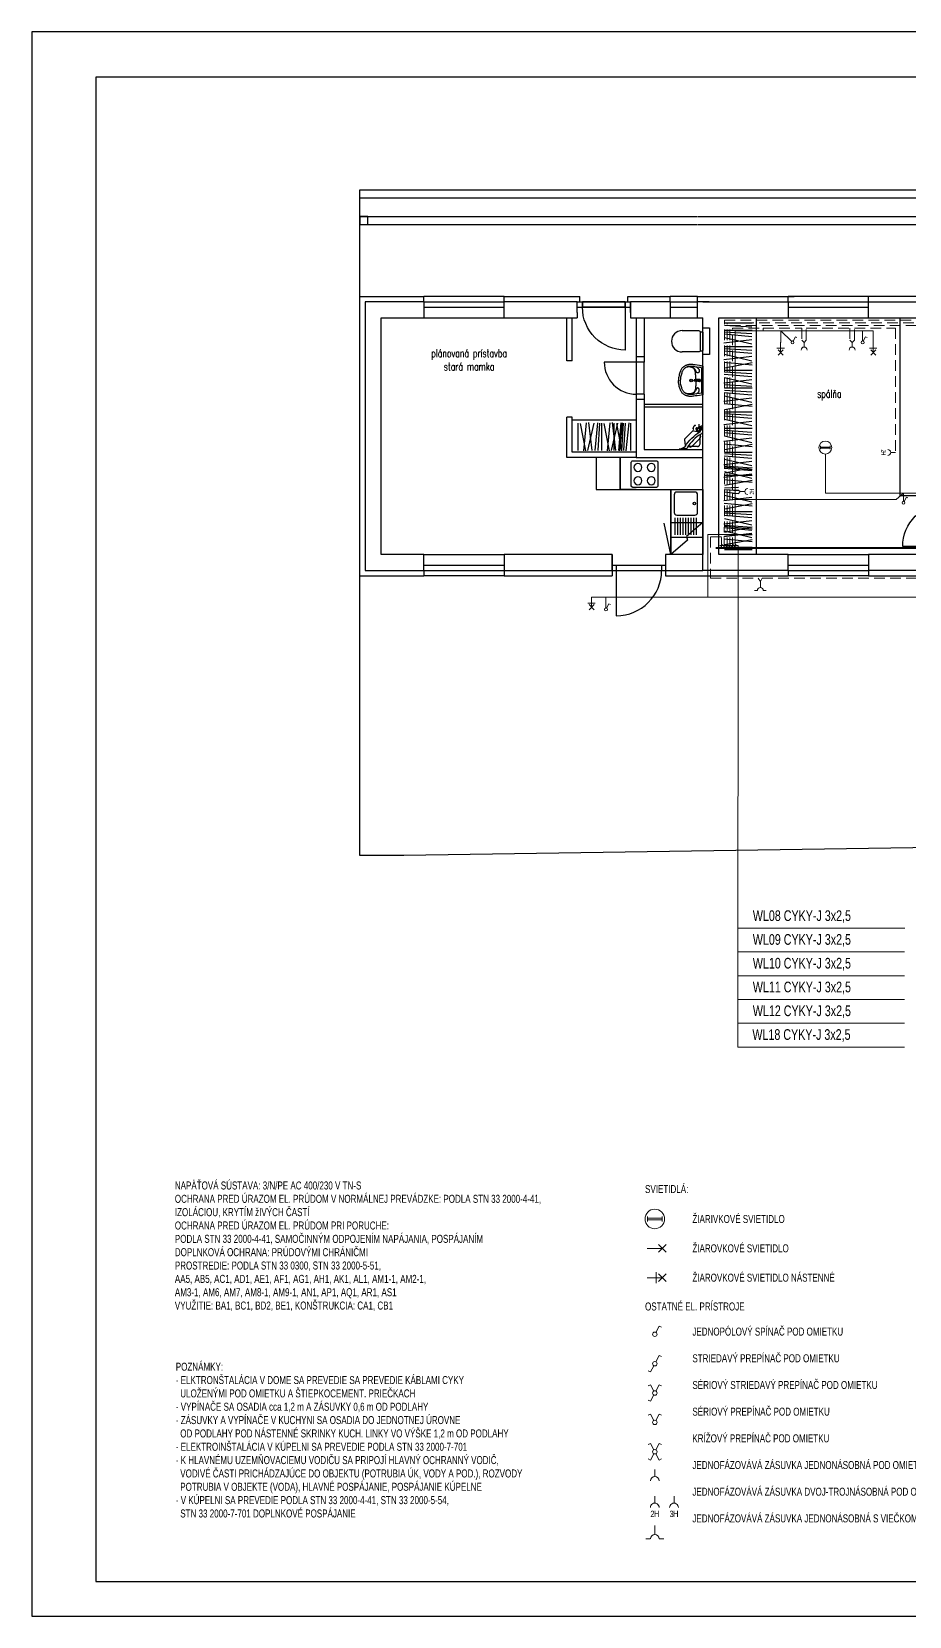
# Model space of a CAD drawing. Header units: millimetres. Extents: x -46602525 to 119548367, y -46665079 to 96925382.
# Drawn here: x 30571 to 47016, y -41137 to -11437 of the extents above; entities that cross this region are included whole.
import ezdxf
from ezdxf.lldxf.tags import DXFTag

# ---------------------------------------------------------------- set-up
doc = ezdxf.new("R2010")
doc.units = ezdxf.units.MM
doc.linetypes.add('HIDDENNEW', pattern=[60, 40, -20])
for name, color, linetype in [('DIM_100', 64, 'Continuous'), ('DVE_REZ', 1, 'Continuous'), ('KOTY', 2, 'Continuous'), ('MUR-POH', 64, 'Continuous'), ('MUR_POH', 64, 'Continuous'), ('MUR_REZ', 3, 'Continuous'), ('NAB_MOB', 1, 'Continuous'), ('POP', 7, 'Continuous'), ('RAM_100', 160, 'Continuous'), ('SAN-POH', 151, 'Continuous'), ('SAN_POH', 151, 'Continuous'), ('TXT_50_MIESTN', 7, 'Continuous')]:
    doc.layers.add(name, color=color, linetype=linetype)
for name, color, linetype, lineweight in [('EL_SVE', 5, 'Continuous', 18), ('EL_SVE_PRVKY', 6, 'Continuous', 9), ('EL_ZAS', 5, 'HIDDENNEW', 18), ('EL_ZAS_PRVKY', 6, 'Continuous', 9), ('KABELAZ_POPIS', 4, 'Continuous', 9)]:
    doc.layers.add(name, color=color, linetype=linetype, lineweight=lineweight)
doc.styles.add('SIMPLEX', font='SIMPLEX.SHX', dxfattribs={"width": 0.7})
doc.styles.add('TR-ELEC', font='TXT', dxfattribs={"width": 0.75, "height": 2})
tags = doc.linetypes.add('DASHED', pattern=[0.75, 0.5, -0.25]).pattern_tags.tags
tags[6:7] = [DXFTag(74, 4), DXFTag(75, 0), DXFTag(340, '0'), DXFTag(46, 1.0), DXFTag(50, 0.0), DXFTag(44, 0.0), DXFTag(45, 0.0)]
tags[4:5] = [DXFTag(74, 4), DXFTag(75, 0), DXFTag(340, '0'), DXFTag(46, 1.0), DXFTag(50, 0.0), DXFTag(44, 0.0), DXFTag(45, 0.0)]

# ---------------------------------------------------------------- blocks, each defined once
blk = doc.blocks.new('HFHF')
at = {"layer": 'NAB_MOB', "linetype": 'Continuous'}
for p, q in [((434855, -333061), (434855, -333501)), ((435325, -333031), (434885, -333031)), ((435355, -333501), (435355, -333061)), ((434885, -333531), (435325, -333531))]:
    blk.add_line(p, q, dxfattribs=at)
for centre in [(434980, -333156), (435230, -333156), (434980, -333406), (435230, -333406)]:
    blk.add_circle(centre, 75, dxfattribs=at)
for centre, start, end in [((434885, -333061), 90, 180), ((435325, -333061), 0, 90), ((434885, -333501), 180, 270), ((435325, -333501), 270, 0)]:
    blk.add_arc(centre, 30, start, end, dxfattribs=at)
blk = doc.blocks.new('chlad')
at = {"layer": 'SAN_POH', "ltscale": 0.01}
for points in [[(45165597, -2791741), (45166197, -2791741), (45166197, -2791141), (45165597, -2791141), (45165597, -2791741)], [(45165597, -2791141), (45165907, -2791408), (45165887, -2791475), (45166197, -2791741)], [(45166197, -2791742), (45166327, -2791156)]]:
    blk.add_lwpolyline(points, dxfattribs=at)
blk = doc.blocks.new('drez')
at = {"layer": 'SAN_POH', "linetype": 'Continuous'}
for p, q in [((45166197, -2789667), (45167097, -2789667)), ((45166197, -2790267), (45166197, -2789667)), ((45167097, -2789667), (45167097, -2790267)), ((45167047, -2789790), (45166727, -2789790)), ((45167047, -2789840), (45166727, -2789840)), ((45167047, -2789890), (45166727, -2789890)), ((45167047, -2789940), (45166727, -2789940)), ((45167047, -2789990), (45166727, -2789990)), ((45167097, -2790267), (45166197, -2790267)), ((45167047, -2790040), (45166727, -2790040)), ((45167047, -2790090), (45166727, -2790090)), ((45167047, -2790140), (45166727, -2790140)), ((45167047, -2790190), (45166727, -2790190))]:
    blk.add_line(p, q, dxfattribs=at)
blk.add_lwpolyline([(45166297, -2790207), (45166627, -2790207, 0.414214), (45166677, -2790157), (45166677, -2789817, 0.414214), (45166627, -2789767), (45166297, -2789767, 0.414214), (45166247, -2789817), (45166247, -2790157, 0.414214)], format="xyb", close=True, dxfattribs=at)
blk.add_circle((45166462, -2789828), 24, dxfattribs=at)
blk = doc.blocks.new('Z_RAM_A_3_hp 1220')
at = {"layer": 'POP', "linetype": 'Continuous'}
blk.add_lwpolyline([(-288.5, -408), (-6.5, -408), (-6.5, -13), (-288.5, -13)], close=True, dxfattribs=at)
at = {"layer": 'RAM_100', "color": 240, "linetype": 'Continuous'}
blk.add_lwpolyline([(-297, -420), (0, -420), (0, 0), (-297, 0)], close=True, dxfattribs=at)
at = {"layer": 'RAM_100', "linetype": 'Continuous'}
blk.add_lwpolyline([(-288.5, -13), (-288.5, -408), (-6.5, -408), (-6.5, -13)], close=True, dxfattribs=at)
blk = doc.blocks.new('ziarivkove_svetlo')
at = {"layer": 'EL_SVE', "color": 5, "ltscale": 5}
for p, q in [((59026, -20321), (59026, -20385)), ((59210, -20321), (59210, -20385))]:
    blk.add_line(p, q, dxfattribs=at)
blk.add_lwpolyline([(59026, -20363), (59026, -20343), (59210, -20343), (59210, -20363)], close=True, dxfattribs=at)
at = {"layer": 'EL_SVE', "color": 1, "ltscale": 5}
blk.add_circle((59118, -20353), 122, dxfattribs=at)
blk = doc.blocks.new('Ziarovkove svietidlo')
at = {"layer": 'EL_SVE_PRVKY'}
for p, q in [((58915, -17703), (59011, -17608)), ((58915, -17608), (59011, -17703)), ((58963, -17656), (58772, -17656))]:
    blk.add_line(p, q, dxfattribs=at)
blk = doc.blocks.new('Ziarovkove svietidlo na stenu')
at = {"layer": 'EL_SVE_PRVKY', "ltscale": 5}
blk.add_line((58884, -17771), (58884, -17910), dxfattribs=at)
at = {"layer": 'EL_ZAS', "ltscale": 5}
blk.add_blockref('Ziarovkove svietidlo', (0, -185), dxfattribs=at)
blk = doc.blocks.new('1Pvypinac')
at = {"layer": 'EL_SVE_PRVKY'}
for p, q in [((59172, -17505), (59214, -17426)), ((59214, -17426), (59242, -17440))]:
    blk.add_line(p, q, dxfattribs=at)
blk.add_circle((59160, -17529), 27.4, dxfattribs=at)
blk = doc.blocks.new('zasuvka s vieckom')
at = {"layer": 'EL_ZAS_PRVKY'}
for p, q in [((44937, -23557), (44937, -23668)), ((44826, -23724), (44881, -23724)), ((44992, -23724), (45048, -23724))]:
    blk.add_line(p, q, dxfattribs=at)
blk.add_arc((44937, -23724), 55.4, 0, 180, dxfattribs=at)
blk = doc.blocks.new('Striedavy prepinac')
at = {"layer": 'EL_SVE_PRVKY'}
for p, q in [((57466, -21178), (57439, -21164)), ((57509, -21099), (57466, -21178))]:
    blk.add_line(p, q, dxfattribs=at)
at = {"layer": 'EL_ZAS', "ltscale": 5}
blk.add_blockref('1Pvypinac', (-1638, -3546), dxfattribs=at)
blk = doc.blocks.new('SerPrepinac')
at = {"layer": 'EL_SVE_PRVKY'}
for p, q in [((58921, -17425), (58893, -17439)), ((58963, -17504), (58921, -17425)), ((58989, -17504), (59031, -17425)), ((59031, -17425), (59059, -17439))]:
    blk.add_line(p, q, dxfattribs=at)
blk.add_circle((58976, -17529), 27.6, dxfattribs=at)
blk = doc.blocks.new('Seriovy striedavy prepinac')
at = {"layer": 'EL_SVE_PRVKY'}
for p, q in [((56958, -20591), (56931, -20577)), ((57001, -20512), (56958, -20591))]:
    blk.add_line(p, q, dxfattribs=at)
at = {"layer": 'EL_ZAS', "ltscale": 5}
blk.add_blockref('SerPrepinac', (-1962, -2959), dxfattribs=at)
blk = doc.blocks.new('Krížový prepínač')
at = {"layer": 'EL_SVE_PRVKY'}
for p, q in [((57912, -21322), (57884, -21309)), ((57954, -21243), (57912, -21322)), ((57980, -21243), (58022, -21322)), ((58022, -21322), (58050, -21309))]:
    blk.add_line(p, q, dxfattribs=at)
at = {"layer": 'EL_ZAS', "ltscale": 5}
blk.add_blockref('SerPrepinac', (-1009, -3690), dxfattribs=at)
blk = doc.blocks.new('zasuvka')
at = {"layer": 'EL_ZAS_PRVKY'}
blk.add_line((59980, -18927), (59980, -19014), dxfattribs=at)
blk.add_arc((59980, -19069), 55.3, 0, 180, dxfattribs=at)
blk = doc.blocks.new('Zasuvka_Ramcek')
at = {"layer": 'EL_ZAS_PRVKY', "ltscale": 5, "rotation": 360}
blk.add_blockref('zasuvka', (-1311, 1363), dxfattribs=at)
at = {"layer": 'EL_ZAS_PRVKY', "ltscale": 5, "insert": (58669, -17745), "char_height": 80, "width": 55.34, "attachment_point": 1, "style": 'TR-ELEC'}
blk.add_mtext('{\\pxqr;H}', dxfattribs=at)
at = {"layer": 'EL_ZAS_PRVKY', "ltscale": 5, "style": 'TR-ELEC', "width": 0.75}
blk.add_attdef('Z', (58614, -17825), '', height=80, dxfattribs=at)

msp = doc.modelspace()

# ---------------------------------------------------------------- linework, layer by layer
at = {"const_width": 10.7}
for points in [[(44601, -17044, 1), (44612, -17044, 1)], [(46137, -17044, 1), (46147, -17044, 1)], [(43747, -20202, 1), (43758, -20202, 1)], [(46902, -20089, 1), (46913, -20089, 1)], [(43747, -20860, 1), (43758, -20860, 1)], [(41328, -22033, 1), (41338, -22033, 1)], [(43239, -22033, 1), (43249, -22033, 1)]]:
    msp.add_lwpolyline(points, format="xyb", close=True, dxfattribs=at)
at = {"layer": 'DVE_REZ', "color": 8, "linetype": 'ByBlock'}
msp.add_line((40892, -16503), (40892, -16603), dxfattribs=at)
for points in [[(40792, -16503), (40892, -16503)], [(40792, -16603), (40892, -16603)], [(40892, -16503), (41692, -16503)], [(40892, -16603), (40892, -16503)], [(40892, -16503), (40892, -16603)], [(41692, -16503), (40892, -16503)], [(41692, -16603), (40892, -16603)], [(40892, -16603), (41692, -16603)], [(41692, -16603), (41692, -16503)], [(41692, -16503), (41692, -16603)], [(41692, -16503), (41792, -16503)], [(41692, -16603), (41749, -16603)], [(41692, -16603), (41792, -16603)], [(41900, -17632), (41900, -18232)], [(42050, -18232), (42050, -17632)], [(41450, -21434), (42450, -21434)], [(41450, -21534), (42450, -21534)], [(41525, -21434), (41525, -21534)], [(41525, -21534), (41525, -22384)], [(42375, -21434), (42375, -21534)]]:
    msp.add_lwpolyline(points, dxfattribs=at)
for points in [[(41692, -16603), (41692, -17403, -0.414214), (40892, -16603)], [(41900, -17631), (41300, -17631, 0.414214), (41900, -18231)], [(47693, -21084), (46893, -21084, -0.414214), (47693, -20284)]]:
    msp.add_lwpolyline(points, format="xyb", dxfattribs=at)
at = {"layer": 'DVE_REZ', "color": 8, "linetype": 'ByBlock', "flags": 128}
for points in [[(42050, -17532), (41900, -17532)], [(42050, -18332), (41900, -18332)]]:
    msp.add_lwpolyline(points, dxfattribs=at)
at = {"layer": 'DVE_REZ', "color": 8, "linetype": 'ByBlock'}
msp.add_arc((41525, -21534), 850, 270, 0, dxfattribs=at)
at = {"layer": 'EL_SVE', "ltscale": 5}
for p, q in [((44607, -17260), (44607, -17044)), ((44607, -17044), (44808, -17240)), ((46142, -17232), (46142, -17044)), ((41333, -22237), (41333, -22033))]:
    msp.add_line(p, q, dxfattribs=at)
at = {"layer": 'EL_SVE', "color": 5, "ltscale": 5}
for p, q in [((42110, -33642), (42110, -33738)), ((42385, -33642), (42385, -33738))]:
    msp.add_line(p, q, dxfattribs=at)
at = {"layer": 'EL_SVE', "ltscale": 5}
for points in [[(43753, -20202), (43753, -17044), (46341, -17044), (46341, -17260)], [(46907, -20089), (45443, -20089), (45443, -19354)], [(43753, -21119), (43753, -20202), (46771, -20202), (46907, -20089)], [(48999, -20089), (46907, -20089), (46907, -20238)], [(43753, -20860), (43500, -20860), (43244, -20860), (43244, -22033), (41063, -22033)], [(43244, -22033), (49634, -22033), (49970, -22033), (54222, -22033)]]:
    msp.add_lwpolyline(points, dxfattribs=at)
at = {"layer": 'EL_SVE', "color": 5, "ltscale": 5}
msp.add_lwpolyline([(42110, -33705), (42110, -33675), (42385, -33675), (42385, -33705)], close=True, dxfattribs=at)
at = {"layer": 'EL_SVE', "color": 1, "ltscale": 5}
msp.add_circle((42247, -33690), 183, dxfattribs=at)
at = {"layer": 'EL_SVE_PRVKY'}
for p, q in [((42391, -34242), (42104, -34242)), ((42319, -34314), (42463, -34170)), ((42319, -34170), (42463, -34314))]:
    msp.add_line(p, q, dxfattribs=at)
at = {"layer": 'EL_SVE_PRVKY', "ltscale": 5}
msp.add_line((42271, -34686), (42271, -34894), dxfattribs=at)
at = {"layer": 'EL_ZAS', "ltscale": 5}
msp.add_line((44276, -16994), (44276, -17044), dxfattribs=at)
for points in [[(43550, -21119), (43554, -16842), (53406, -16842), (53406, -18077), (53361, -18077)], [(43601, -21119), (43601, -16893), (51766, -16893), (51766, -19035)], [(43652, -21119), (43652, -16943), (48109, -16943), (48155, -17000), (48155, -17000), (48202, -16943), (51397, -16943), (51397, -17833), (51339, -17910), (51397, -17972), (51397, -19423), (51339, -19487), (51397, -19541), (51397, -19983), (49451, -19983), (49451, -19903)], [(43702, -20011), (43702, -16994), (44276, -16994), (45002, -16994), (45002, -17217), (45046, -17261), (45083, -17217), (45083, -16994), (45902, -16994), (45902, -17217), (45944, -17261), (45989, -17217), (45989, -16994), (46755, -16994), (46755, -19323)], [(43702, -20094), (43817, -20094), (43847, -20057), (43817, -20031), (43702, -20031), (43702, -20011)], [(43702, -21119), (43702, -20094)], [(43500, -21119), (43500, -20905), (43291, -20905), (43291, -21678), (44185, -21678), (44225, -21744), (44259, -21678), (54981, -21678), (54981, -23667)]]:
    msp.add_lwpolyline(points, dxfattribs=at)
at = {"layer": 'EL_ZAS', "linetype": 'Continuous', "lineweight": 40, "ltscale": 5}
msp.add_lwpolyline([(60643, -21435), (60669, -21435), (60722, -21488), (60722, -23718), (55689, -23718), (55689, -21119), (43392, -21119)], dxfattribs=at)
at = {"layer": 'KABELAZ_POPIS', "ltscale": 5}
for p, q in [((43482, -21085), (43518, -21050)), ((43533, -21085), (43568, -21050)), ((43583, -21085), (43619, -21050)), ((43634, -21085), (43669, -21050)), ((43684, -21085), (43720, -21050)), ((43735, -21085), (43770, -21050)), ((43809, -28239), (46934, -28239)), ((43802, -28685), (46927, -28685)), ((43802, -29131), (46927, -29131)), ((43802, -29576), (46927, -29576)), ((43802, -30022), (46927, -30022)), ((43802, -30467), (46927, -30467))]:
    msp.add_line(p, q, dxfattribs=at)
msp.add_lwpolyline([(43464, -21067), (43809, -21067), (43802, -30467)], dxfattribs=at)
at = {"layer": 'MUR-POH', "color": 8}
for points in [[(36720, -16403), (36720, -14903), (43038, -14903)], [(36720, -16403), (36720, -14903), (43038, -14903)], [(36720, -15053), (43038, -15053)], [(36720, -15053), (43038, -15053)], [(43050, -14903), (54893, -14903)], [(43050, -14903), (60943, -14903)], [(43050, -15053), (54993, -15053)], [(43050, -15053), (60942, -15053)]]:
    msp.add_lwpolyline(points, dxfattribs=at)
at = {"layer": 'MUR_POH', "color": 8}
for p, q in [((48593, -16403), (46251, -16403)), ((43554, -16895), (44069, -16895)), ((43544, -17267), (44065, -17205)), ((43550, -17103), (44065, -17148)), ((43552, -17166), (44065, -17288)), ((43554, -16937), (44065, -16969)), ((43554, -17032), (44069, -17032)), ((43554, -17061), (44065, -17093)), ((43544, -17583), (44065, -17521)), ((43550, -17419), (44065, -17464)), ((43552, -17482), (44065, -17604)), ((43554, -17335), (44069, -17335)), ((43554, -17377), (44065, -17409)), ((43548, -17628), (44073, -17679)), ((43554, -17784), (44069, -17784)), ((43554, -17813), (44065, -17845)), ((43558, -17737), (44071, -17640)), ((43544, -18019), (44065, -17957)), ((43550, -17855), (44065, -17900)), ((43552, -17918), (44065, -18040)), ((43554, -18047), (44065, -18079)), ((43554, -18113), (44069, -18113)), ((43544, -18362), (44065, -18299)), ((43548, -18407), (44073, -18457)), ((43550, -18198), (44065, -18242)), ((43552, -18261), (44065, -18382)), ((43554, -18155), (44065, -18188)), ((43550, -18634), (44065, -18678)), ((43552, -18697), (44065, -18818)), ((43554, -18563), (44069, -18563)), ((43554, -18591), (44065, -18624)), ((43558, -18516), (44071, -18419)), ((40806, -18774), (40806, -19289)), ((40852, -18778), (40950, -19291)), ((40962, -18768), (40911, -19293)), ((41108, -18772), (40986, -19285)), ((41006, -18764), (41069, -19285)), ((41171, -18770), (41126, -19285)), ((41213, -18774), (41181, -19285)), ((41248, -18774), (41248, -19289)), ((41295, -18778), (41392, -19291)), ((41404, -18768), (41354, -19293)), ((41550, -18772), (41429, -19285)), ((41449, -18764), (41512, -19285)), ((41482, -18774), (41482, -19289)), ((41529, -18778), (41626, -19291)), ((41613, -18770), (41568, -19285)), ((41638, -18768), (41588, -19293)), ((41656, -18774), (41623, -19285)), ((41694, -18774), (41662, -19285)), ((41758, -18768), (41707, -19293)), ((41792, -18774), (41792, -19289)), ((43544, -18798), (44065, -18735)), ((43550, -18950), (44065, -18994)), ((43554, -18865), (44069, -18865)), ((43554, -18907), (44065, -18940)), ((43544, -19114), (44065, -19051)), ((43548, -19159), (44073, -19209)), ((43552, -19013), (44065, -19134)), ((43558, -19268), (44071, -19171)), ((43544, -19550), (44065, -19487)), ((43548, -19595), (44073, -19645)), ((43550, -19386), (44065, -19430)), ((43552, -19449), (44065, -19570)), ((43554, -19315), (44069, -19315)), ((43554, -19343), (44065, -19376)), ((43554, -19577), (44065, -19610)), ((43544, -19784), (44065, -19721)), ((43548, -19828), (44073, -19879)), ((43550, -19620), (44065, -19664)), ((43552, -19683), (44065, -19804)), ((43554, -19751), (44069, -19751)), ((43558, -19704), (44071, -19607)), ((43558, -19938), (44071, -19841)), ((43544, -20226), (44065, -20163)), ((43550, -20062), (43809, -20094)), ((43552, -20125), (44065, -20247)), ((43554, -19984), (43813, -19972)), ((43554, -20020), (43809, -20039)), ((43548, -20271), (44073, -20322)), ((43554, -20427), (44069, -20427)), ((43554, -20456), (44065, -20488)), ((43558, -20380), (44071, -20283)), ((43544, -20662), (44065, -20599)), ((43548, -20707), (44073, -20757)), ((43550, -20498), (44065, -20543)), ((43550, -20732), (44065, -20777)), ((43552, -20561), (44065, -20682)), ((43554, -20689), (44065, -20722)), ((43558, -20816), (44071, -20719)), ((43544, -20896), (44065, -20833)), ((43548, -20941), (44073, -20991)), ((43552, -20795), (44065, -20916)), ((43554, -20863), (44069, -20863)), ((43558, -21050), (44071, -20953)), ((43554, -21097), (44069, -21097)), ((43554, -21142), (44069, -21142)), ((36720, -21634), (37920, -21634)), ((39425, -21634), (41450, -21634)), ((42450, -21634), (44746, -21634)), ((46251, -21634), (48025, -21634))]:
    msp.add_line(p, q, dxfattribs=at)
at = {"layer": 'MUR_POH', "color": 8, "flags": 128}
for points in [[(36720, -26878), (36720, -14523)], [(36720, -24634), (36720, -16403), (37920, -16403)], [(36720, -21634), (36720, -16403)], [(39425, -16403), (37920, -16403)], [(37920, -16503), (37920, -16403)], [(39425, -16503), (39425, -16403)], [(39425, -16403), (40842, -16403)], [(40842, -16503), (40842, -16403)], [(41742, -16503), (41742, -16403), (42534, -16403)], [(42534, -16503), (42534, -16403)], [(43050, -16403), (42534, -16403)], [(43050, -16503), (43050, -16403)], [(43050, -16503), (43050, -16403)], [(43050, -16403), (44861, -16403)], [(44746, -16503), (44746, -16403)], [(46251, -16403), (44746, -16403)], [(44746, -16503), (46251, -16503)], [(44746, -16603), (46251, -16603)], [(46251, -16503), (46251, -16403)], [(37920, -16803), (39425, -16803)], [(42534, -16803), (43050, -16803)], [(44150, -16803), (44150, -21234)], [(44746, -16803), (46251, -16803)], [(41900, -18716), (40700, -18716)], [(41600, -19416), (41600, -20016), (42550, -20016), (42550, -21234)], [(41900, -20016), (41600, -20016), (41600, -19416)], [(37920, -21234), (39425, -21234)], [(44746, -21234), (46251, -21234)], [(36720, -21634), (36720, -21534)], [(36720, -21634), (36720, -21634)], [(37920, -21534), (37920, -21634)], [(39425, -21634), (37920, -21634)], [(39425, -21534), (39425, -21634)], [(41450, -21534), (41450, -21634)], [(42450, -21534), (42450, -21634)], [(44746, -21534), (44746, -21634)], [(46251, -21634), (44746, -21634)], [(46251, -21534), (46251, -21634)]]:
    msp.add_lwpolyline(points, dxfattribs=at)
at = {"layer": 'MUR_POH', "color": 8, "linetype": 'DASHED', "ltscale": 250, "flags": 128}
for points in [[(36720, -14903), (36720, -15053), (36870, -15053), (36870, -14903)], [(36720, -14903), (36720, -15053), (36870, -15053), (36870, -14903)], [(43150, -16990), (43275, -16990), (43275, -17490), (43150, -17490)]]:
    msp.add_lwpolyline(points, close=True, dxfattribs=at)
at = {"layer": 'MUR_REZ', "color": 8}
for p, q in [((36820, -16503), (36820, -21534)), ((37920, -16503), (36820, -16503)), ((40792, -16503), (39425, -16503)), ((43265, -16503), (43050, -16503)), ((43150, -16503), (44746, -16503)), ((46251, -16503), (48593, -16503)), ((37120, -16803), (37920, -16803)), ((37120, -21234), (37120, -16803)), ((39425, -16803), (40792, -16803)), ((40792, -16703), (40792, -16803)), ((43150, -21534), (43150, -16803)), ((37920, -21234), (37120, -21234)), ((41450, -21234), (39425, -21234)), ((43150, -21234), (42450, -21234)), ((36820, -21534), (37920, -21534)), ((39425, -21534), (41450, -21534)), ((44746, -21534), (43150, -21534))]:
    msp.add_line(p, q, dxfattribs=at)
at = {"layer": 'MUR_REZ', "color": 8, "flags": 128}
for points in [[(65746, -26454), (37542, -26878), (36720, -26878), (36720, -14403), (36720, -14403), (65746, -14403), (65746, -26454)], [(37920, -16503), (37920, -16803)], [(39425, -16803), (39425, -16503)], [(40792, -16703), (40792, -16503)], [(42534, -16503), (41792, -16503), (41792, -16803), (42534, -16803)], [(41792, -16703), (41792, -16503)], [(42534, -16503), (42534, -16803)], [(43050, -16803), (43050, -16503)], [(44746, -16503), (44746, -16803)], [(46251, -16803), (46251, -16503)], [(40600, -17603), (40600, -16803)], [(40700, -17603), (40700, -16803)], [(41900, -16803), (41900, -17632)], [(42050, -16803), (42050, -17632)], [(43050, -16803), (43150, -16803)], [(44746, -21234), (43450, -21234), (43450, -16803), (44746, -16803)], [(46251, -16803), (48593, -16803)], [(46843, -20134), (46843, -16803)], [(40700, -17603), (40600, -17603)], [(42050, -17632), (41900, -17632)], [(42050, -18232), (41900, -18232)], [(41900, -18232), (41900, -18332)], [(41900, -18232), (41900, -19416), (43150, -19416)], [(42050, -18232), (42050, -18332)], [(42050, -18232), (42050, -19266), (43150, -19266)], [(42050, -18332), (42050, -18332)], [(41900, -19416), (40600, -19416), (40600, -18660)], [(40700, -18660), (40600, -18660)], [(41900, -19316), (40700, -19316), (40700, -18660)], [(41900, -19316), (40700, -19316)], [(46943, -20134), (46843, -20134)], [(47693, -20134), (46943, -20134)], [(37920, -21534), (37920, -21234)], [(39425, -21234), (39425, -21534)], [(41450, -21534), (41450, -21234)], [(42450, -21234), (42450, -21534)], [(44746, -21534), (44746, -21234)], [(48025, -21234), (46251, -21234)], [(46251, -21234), (46251, -21534)], [(42450, -21534), (43150, -21534)], [(48025, -21534), (46251, -21534)]]:
    msp.add_lwpolyline(points, dxfattribs=at)
at = {"layer": 'MUR_REZ', "color": 8}
for points in [[(36720, -14553), (64400, -14553)], [(41450, -21234), (41450, -21534)]]:
    msp.add_lwpolyline(points, dxfattribs=at)
at = {"layer": 'SAN-POH', "color": 8}
for p, q in [((42761, -17809), (42756, -17823)), ((42767, -17797), (42761, -17809)), ((42772, -17786), (42767, -17797)), ((42778, -17777), (42772, -17786)), ((42783, -17769), (42778, -17777)), ((42789, -17761), (42783, -17769)), ((42795, -17755), (42789, -17761)), ((42801, -17749), (42795, -17755)), ((42807, -17744), (42801, -17749)), ((42814, -17740), (42807, -17744)), ((42822, -17735), (42814, -17740)), ((42830, -17731), (42822, -17735)), ((42839, -17727), (42830, -17731)), ((42847, -17724), (42839, -17727)), ((42855, -17721), (42847, -17724)), ((42863, -17718), (42855, -17721)), ((42870, -17716), (42863, -17718)), ((42876, -17714), (42870, -17716)), ((42882, -17713), (42876, -17714)), ((42887, -17712), (42882, -17713)), ((42893, -17711), (42887, -17712)), ((42898, -17711), (42893, -17711)), ((42903, -17710), (42898, -17711)), ((42908, -17710), (42903, -17710)), ((42914, -17710), (42908, -17710)), ((42921, -17710), (42914, -17710)), ((42930, -17710), (42921, -17710)), ((42942, -17711), (42930, -17710)), ((42956, -17712), (42942, -17711)), ((42974, -17714), (42956, -17712)), ((43000, -17717), (42974, -17714)), ((43035, -17722), (43000, -17717)), ((43083, -17729), (43035, -17722)), ((43116, -17734), (43083, -17729)), ((43120, -17739), (43120, -18209)), ((43150, -17704), (43150, -18244)), ((42726, -17952), (42725, -17976)), ((42726, -17995), (42725, -17972)), ((42728, -17931), (42726, -17952)), ((42728, -18016), (42726, -17995)), ((42732, -17910), (42728, -17931)), ((42732, -18037), (42728, -18016)), ((42736, -17891), (42732, -17910)), ((42736, -18057), (42732, -18037)), ((42740, -17872), (42736, -17891)), ((42740, -18075), (42736, -18057)), ((42745, -17854), (42740, -17872)), ((42745, -18093), (42740, -18075)), ((42751, -17838), (42745, -17854)), ((42751, -18110), (42745, -18093)), ((42756, -17823), (42751, -17838)), ((42756, -18125), (42751, -18110)), ((42761, -18138), (42756, -18125)), ((42767, -18151), (42761, -18138)), ((42772, -18161), (42767, -18151)), ((42778, -18171), (42772, -18161)), ((42783, -18179), (42778, -18171)), ((42789, -18186), (42783, -18179)), ((42795, -18192), (42789, -18186)), ((42801, -18198), (42795, -18192)), ((42807, -18203), (42801, -18198)), ((42814, -18208), (42807, -18203)), ((42822, -18212), (42814, -18208)), ((42830, -18217), (42822, -18212)), ((42839, -18220), (42830, -18217)), ((42847, -18224), (42839, -18220)), ((42855, -18227), (42847, -18224)), ((42863, -18229), (42855, -18227)), ((42870, -18232), (42863, -18229)), ((42876, -18233), (42870, -18232)), ((42882, -18235), (42876, -18233)), ((42887, -18235), (42882, -18235)), ((42893, -18236), (42887, -18235)), ((42898, -18237), (42893, -18236)), ((42903, -18237), (42898, -18237)), ((42908, -18238), (42903, -18237)), ((42914, -18238), (42908, -18238)), ((42921, -18238), (42914, -18238)), ((42930, -18237), (42921, -18238)), ((42942, -18237), (42930, -18237)), ((42956, -18236), (42942, -18237)), ((42974, -18234), (42956, -18236)), ((43000, -18231), (42974, -18234)), ((43035, -18226), (43000, -18231)), ((43083, -18219), (43035, -18226)), ((43116, -18214), (43083, -18219)), ((42961, -18920), (42804, -19077)), ((42970, -18917), (43045, -18930)), ((42972, -18885), (42972, -18885)), ((42972, -18885), (42978, -18888)), ((43004, -18818), (43004, -18818)), ((43011, -18821), (43004, -18818)), ((43012, -18822), (43011, -18821)), ((43019, -18882), (43017, -18886)), ((43017, -18886), (43039, -18899)), ((43025, -18885), (43029, -18888)), ((43032, -18860), (43031, -18861)), ((43054, -18873), (43032, -18860)), ((43038, -18898), (43036, -18901)), ((43036, -18901), (43054, -18911)), ((43054, -18873), (43039, -18899)), ((43039, -18899), (43041, -18900)), ((43056, -18874), (43041, -18900)), ((43071, -18840), (43053, -18872)), ((43056, -18874), (43054, -18873)), ((43054, -18911), (43071, -18921)), ((43069, -18933), (43076, -18935)), ((43070, -18792), (43070, -18842)), ((43070, -18932), (43070, -18934)), ((43109, -18903), (43071, -18880)), ((43089, -18891), (43071, -18921)), ((43078, -18945), (43075, -18945)), ((43075, -18945), (43078, -18945)), ((43088, -18937), (43076, -18935)), ((43078, -18909), (43104, -18923)), ((43080, -18862), (43088, -18847)), ((43119, -18885), (43081, -18863)), ((43091, -18849), (43083, -18864)), ((43110, -18912), (43084, -18898)), ((43085, -18836), (43103, -18847)), ((43092, -18841), (43088, -18847)), ((43091, -18937), (43088, -18937)), ((43095, -18843), (43091, -18849)), ((43095, -18843), (43092, -18841)), ((43095, -18988), (43095, -19047)), ((43098, -18933), (43140, -18860)), ((43106, -18860), (43099, -18873)), ((43105, -19015), (43100, -18984)), ((43118, -18825), (43123, -18825)), ((43118, -18860), (43118, -18825)), ((43123, -18860), (43118, -18860)), ((43131, -18966), (43121, -18972)), ((43123, -18825), (43135, -18825)), ((43135, -18860), (43123, -18860)), ((43140, -18950), (43131, -18966)), ((43135, -18825), (43140, -18825)), ((43140, -18860), (43135, -18860)), ((43140, -18825), (43140, -18860)), ((43140, -18860), (43140, -18950)), ((42709, -19251), (42709, -19256)), ((42709, -19256), (42744, -19256)), ((42744, -19256), (42817, -19213)), ((42744, -19256), (42744, -19251)), ((42834, -19256), (42744, -19256)), ((42801, -19086), (42819, -19192)), ((42819, -19192), (42821, -19204)), ((42821, -19207), (42821, -19204)), ((42829, -19194), (42829, -19191)), ((42829, -19191), (42829, -19194)), ((42850, -19246), (42834, -19256)), ((42856, -19236), (42850, -19246)), ((42900, -19221), (42869, -19216)), ((42872, -19211), (42901, -19211)), ((42931, -19211), (42872, -19211)), ((42910, -19223), (42900, -19221)), ((42910, -19223), (42910, -19223)), ((42921, -19211), (42920, -19211)), ((42921, -19211), (42921, -19211)), ((42921, -19211), (42921, -19211)), ((42921, -19211), (42921, -19211)), ((42921, -19211), (42921, -19211)), ((42931, -19211), (42921, -19211)), ((43045, -19211), (42921, -19211)), ((43089, -19061), (42945, -19205)), ((43095, -19036), (43095, -19036)), ((43095, -19036), (43095, -19036)), ((43095, -19036), (43095, -19036)), ((43095, -19036), (43095, -19036)), ((43095, -19047), (43095, -19036)), ((43095, -19161), (43095, -19047)), ((43107, -19025), (43105, -19015))]:
    msp.add_line(p, q, dxfattribs=at)
for points in [[(37920, -16503), (39425, -16503)], [(37920, -16603), (39425, -16603)], [(42534, -16503), (43050, -16503)], [(42534, -16603), (43050, -16603)], [(43098, -17060), (43150, -17060)], [(43150, -17070), (43150, -17410)], [(43098, -17420), (43150, -17420)], [(42050, -18416), (43150, -18416)], [(37920, -21434), (39425, -21434)], [(37920, -21534), (39425, -21534)], [(44746, -21434), (46251, -21434)], [(44746, -21534), (46251, -21534)]]:
    msp.add_lwpolyline(points, dxfattribs=at)
msp.add_lwpolyline([(42760, -17040), (43070, -17040, -0.414214), (43100, -17070), (43100, -17410, -0.414214), (43070, -17440), (42760, -17440)], format="xyb", dxfattribs=at)
at = {"layer": 'SAN-POH', "color": 8, "flags": 128}
for points in [[(43150, -17704), (43088, -17694), (43040, -17687), (43005, -17682), (42978, -17679), (42959, -17677), (42944, -17676), (42932, -17675), (42922, -17675), (42914, -17675), (42907, -17675), (42900, -17675), (42894, -17676), (42888, -17677), (42882, -17678), (42875, -17679), (42868, -17680), (42861, -17682), (42853, -17685), (42844, -17688), (42834, -17691), (42825, -17695), (42815, -17699), (42805, -17704), (42796, -17710), (42787, -17716), (42778, -17723), (42770, -17730), (42762, -17739), (42755, -17748), (42748, -17758), (42741, -17769), (42735, -17782), (42729, -17796), (42723, -17811), (42717, -17827), (42712, -17844), (42707, -17863), (42702, -17883), (42697, -17904), (42694, -17926), (42691, -17950), (42690, -17974)], [(43016, -17960), (43016, -17953), (43016, -17933), (43016, -17914), (43015, -17896), (43014, -17879), (43013, -17862), (43012, -17847), (43010, -17832), (43008, -17819), (43006, -17807), (43003, -17796), (43000, -17786), (42996, -17777), (42992, -17769), (42987, -17761), (42982, -17755), (42976, -17749), (42970, -17744), (42964, -17740), (42957, -17736), (42950, -17732), (42943, -17729), (42937, -17726), (42930, -17724), (42924, -17723), (42918, -17722), (42913, -17721), (42907, -17720), (42900, -17720), (42893, -17720), (42886, -17720), (42877, -17721), (42869, -17721), (42861, -17722), (42853, -17723), (42847, -17724)], [(42999, -17765), (42999, -17764), (42994, -17757), (42988, -17750), (42982, -17743), (42975, -17738), (42968, -17733), (42961, -17728), (42954, -17725), (42946, -17722), (42939, -17719), (42932, -17717), (42926, -17715), (42920, -17714), (42914, -17713), (42907, -17713), (42901, -17712), (42893, -17712), (42885, -17712), (42885, -17712)], [(43017, -17719), (43022, -17721), (43033, -17727), (43042, -17732), (43049, -17737), (43054, -17741), (43059, -17745), (43063, -17749), (43066, -17753), (43069, -17757), (43072, -17760), (43074, -17764), (43076, -17769), (43077, -17773), (43078, -17777), (43079, -17781), (43080, -17786), (43080, -17790), (43080, -17794), (43080, -17799), (43079, -17803), (43078, -17807), (43077, -17812), (43076, -17815), (43074, -17819), (43072, -17822), (43070, -17825), (43067, -17827), (43065, -17829), (43062, -17831), (43059, -17832), (43056, -17833), (43054, -17833), (43051, -17833), (43048, -17833), (43045, -17832), (43042, -17831), (43040, -17830), (43037, -17828), (43035, -17826), (43032, -17824), (43030, -17820), (43028, -17817), (43025, -17812), (43023, -17806), (43019, -17799), (43014, -17790), (43007, -17778), (42999, -17764)], [(43150, -18244), (43088, -18253), (43040, -18260), (43005, -18265), (42978, -18269), (42959, -18270), (42944, -18272), (42932, -18272), (42922, -18273), (42914, -18273), (42907, -18273), (42900, -18272), (42894, -18272), (42888, -18271), (42882, -18270), (42875, -18269), (42868, -18267), (42861, -18265), (42853, -18263), (42844, -18260), (42834, -18257), (42825, -18253), (42815, -18248), (42805, -18243), (42796, -18238), (42787, -18231), (42778, -18225), (42770, -18217), (42762, -18209), (42755, -18200), (42748, -18189), (42741, -18178), (42735, -18166), (42729, -18152), (42723, -18137), (42717, -18121), (42712, -18103), (42707, -18084), (42702, -18064), (42697, -18043), (42694, -18021), (42691, -17998), (42690, -17974)], [(43016, -17988), (43016, -17994), (43016, -18014), (43016, -18033), (43015, -18052), (43014, -18069), (43013, -18085), (43012, -18101), (43010, -18115), (43008, -18128), (43006, -18141), (43003, -18152), (43000, -18162), (42996, -18171), (42992, -18179), (42987, -18186), (42982, -18193), (42976, -18198), (42970, -18203), (42964, -18208), (42957, -18212), (42950, -18216), (42943, -18219), (42937, -18221), (42930, -18223), (42924, -18225), (42918, -18226), (42913, -18227), (42907, -18227), (42900, -18227), (42893, -18227), (42886, -18227), (42877, -18227), (42869, -18226), (42861, -18226), (42853, -18225), (42847, -18224)], [(43026, -17959), (43022, -17960), (43019, -17960), (43015, -17960), (43012, -17960), (43008, -17960), (43005, -17960), (43002, -17960), (42999, -17960), (42996, -17960), (42994, -17960), (42993, -17961), (42991, -17961), (42990, -17961), (42989, -17961), (42988, -17961), (42987, -17961), (42987, -17961), (42986, -17961), (42986, -17961), (42985, -17962), (42985, -17962), (42984, -17962), (42984, -17962), (42984, -17963), (42983, -17963), (42983, -17964), (42983, -17964), (42983, -17965), (42983, -17966), (42982, -17967), (42982, -17969), (42982, -17972), (42982, -17974)], [(43026, -17988), (43022, -17988), (43019, -17988), (43015, -17988), (43012, -17988), (43008, -17987), (43005, -17987), (43002, -17987), (42999, -17987), (42996, -17987), (42994, -17987), (42993, -17987), (42991, -17987), (42990, -17987), (42989, -17987), (42988, -17987), (42987, -17987), (42987, -17986), (42986, -17986), (42986, -17986), (42985, -17986), (42985, -17986), (42984, -17985), (42984, -17985), (42984, -17985), (42983, -17984), (42983, -17984), (42983, -17983), (42983, -17983), (42983, -17982), (42982, -17980), (42982, -17979), (42982, -17976), (42982, -17974)], [(43017, -18228), (43022, -18226), (43033, -18220), (43042, -18215), (43049, -18211), (43054, -18207), (43059, -18203), (43063, -18199), (43066, -18195), (43069, -18191), (43072, -18187), (43074, -18183), (43076, -18179), (43077, -18175), (43078, -18171), (43079, -18166), (43080, -18162), (43080, -18158), (43080, -18153), (43080, -18149), (43079, -18144), (43078, -18140), (43077, -18136), (43076, -18132), (43074, -18129), (43072, -18125), (43070, -18123), (43067, -18120), (43065, -18118), (43062, -18117), (43059, -18116), (43056, -18115), (43054, -18115), (43051, -18115), (43048, -18115), (43045, -18116), (43042, -18117), (43040, -18118), (43037, -18119), (43035, -18121), (43032, -18124), (43030, -18127), (43028, -18131), (43025, -18136), (43023, -18141), (43019, -18149), (43014, -18158), (43007, -18169), (42999, -18183)], [(43086, -17959), (43085, -17959), (43084, -17959), (43083, -17959), (43081, -17959), (43080, -17959), (43079, -17959), (43078, -17960), (43077, -17960), (43076, -17960), (43075, -17960), (43074, -17961), (43073, -17961), (43073, -17961), (43072, -17961), (43071, -17961), (43070, -17961), (43070, -17962), (43069, -17962), (43068, -17962), (43068, -17962), (43067, -17962), (43066, -17962), (43066, -17962), (43065, -17962), (43064, -17962), (43063, -17962), (43063, -17962), (43062, -17962), (43061, -17962), (43060, -17961), (43058, -17961), (43057, -17961), (43055, -17960), (43053, -17960), (43052, -17960), (43049, -17959), (43047, -17959), (43045, -17958), (43043, -17957), (43040, -17957), (43038, -17956), (43036, -17956), (43035, -17955), (43033, -17955), (43032, -17955), (43031, -17955), (43030, -17955), (43030, -17955), (43029, -17955), (43028, -17955), (43028, -17955), (43027, -17956), (43027, -17956), (43026, -17957), (43026, -17958), (43026, -17960), (43025, -17962), (43025, -17965), (43024, -17969), (43024, -17974)], [(43086, -17989), (43085, -17989), (43084, -17989), (43083, -17989), (43081, -17988), (43080, -17988), (43079, -17988), (43078, -17988), (43077, -17988), (43076, -17987), (43075, -17987), (43074, -17987), (43073, -17987), (43073, -17987), (43072, -17986), (43071, -17986), (43070, -17986), (43070, -17986), (43069, -17986), (43068, -17986), (43068, -17986), (43067, -17986), (43066, -17985), (43066, -17985), (43065, -17985), (43064, -17985), (43063, -17986), (43063, -17986), (43062, -17986), (43061, -17986), (43060, -17986), (43058, -17986), (43057, -17987), (43055, -17987), (43053, -17987), (43052, -17988), (43049, -17988), (43047, -17989), (43045, -17990), (43043, -17990), (43040, -17991), (43038, -17991), (43036, -17992), (43035, -17992), (43033, -17993), (43032, -17993), (43031, -17993), (43030, -17993), (43030, -17993), (43029, -17993), (43028, -17993), (43028, -17992), (43027, -17992), (43027, -17991), (43026, -17990), (43026, -17989), (43026, -17988), (43025, -17986), (43025, -17983), (43024, -17979), (43024, -17974)], [(43057, -17974), (43057, -17973), (43057, -17973), (43057, -17972), (43057, -17972), (43056, -17971), (43056, -17971), (43056, -17970), (43056, -17970), (43056, -17969), (43056, -17969), (43055, -17968), (43055, -17968), (43055, -17968), (43054, -17967), (43054, -17967), (43054, -17966), (43053, -17966), (43052, -17965), (43052, -17965), (43051, -17965), (43050, -17964), (43049, -17964), (43048, -17963), (43047, -17963), (43047, -17963), (43046, -17962), (43045, -17962), (43044, -17962), (43043, -17961), (43042, -17961), (43041, -17961), (43040, -17961), (43040, -17960), (43039, -17960), (43038, -17960), (43037, -17960), (43036, -17960), (43036, -17960), (43035, -17960), (43034, -17960), (43033, -17960), (43033, -17960), (43032, -17960), (43032, -17960), (43031, -17960), (43031, -17960), (43031, -17961), (43030, -17961), (43030, -17962), (43030, -17963), (43029, -17963), (43029, -17964), (43028, -17965), (43028, -17967), (43028, -17968), (43028, -17969), (43027, -17970), (43027, -17972), (43027, -17973), (43027, -17974)], [(43057, -17974), (43057, -17974), (43057, -17975), (43057, -17975), (43057, -17976), (43056, -17976), (43056, -17977), (43056, -17977), (43056, -17978), (43056, -17978), (43056, -17979), (43055, -17979), (43055, -17980), (43055, -17980), (43054, -17980), (43054, -17981), (43054, -17981), (43053, -17982), (43052, -17982), (43052, -17983), (43051, -17983), (43050, -17983), (43049, -17984), (43048, -17984), (43047, -17985), (43047, -17985), (43046, -17985), (43045, -17986), (43044, -17986), (43043, -17986), (43042, -17986), (43041, -17987), (43040, -17987), (43040, -17987), (43039, -17987), (43038, -17987), (43037, -17988), (43036, -17988), (43036, -17988), (43035, -17988), (43034, -17988), (43033, -17988), (43033, -17988), (43032, -17988), (43032, -17988), (43031, -17987), (43031, -17987), (43031, -17987), (43030, -17986), (43030, -17986), (43030, -17985), (43029, -17984), (43029, -17983), (43028, -17982), (43028, -17981), (43028, -17980), (43028, -17978), (43027, -17977), (43027, -17976), (43027, -17975), (43027, -17974)], [(43088, -17956), (43086, -17956), (43084, -17956), (43082, -17956), (43081, -17956), (43080, -17956), (43078, -17956), (43077, -17956), (43076, -17956), (43075, -17956), (43074, -17956), (43073, -17956), (43072, -17956), (43071, -17956), (43069, -17957), (43068, -17957), (43066, -17957), (43065, -17957), (43063, -17957), (43062, -17957), (43060, -17957), (43059, -17957), (43057, -17957), (43055, -17958), (43053, -17958), (43051, -17958), (43048, -17958), (43046, -17958)], [(43088, -17992), (43086, -17992), (43084, -17992), (43082, -17992), (43081, -17992), (43080, -17992), (43078, -17992), (43077, -17992), (43076, -17991), (43075, -17991), (43074, -17991), (43073, -17991), (43072, -17991), (43071, -17991), (43069, -17991), (43068, -17991), (43066, -17991), (43065, -17991), (43063, -17991), (43062, -17990), (43060, -17990), (43059, -17990), (43057, -17990), (43055, -17990), (43053, -17990), (43051, -17990), (43048, -17990), (43046, -17989)], [(42999, -18183), (42999, -18183), (42994, -18191), (42988, -18198), (42982, -18204), (42975, -18210), (42968, -18215), (42961, -18219), (42954, -18223), (42946, -18226), (42939, -18229), (42932, -18231), (42926, -18232), (42920, -18234), (42914, -18235), (42907, -18235), (42901, -18235), (42893, -18235), (42885, -18235), (42885, -18235)], [(42050, -18466), (43150, -18466)]]:
    msp.add_lwpolyline(points, dxfattribs=at)
for points in [[(43067, -17962, -0.019339), (43068, -17961, -0.001391), (43068, -17961, -0.1065)], [(43068, -17987, -0.001391), (43068, -17987, -0.019339), (43067, -17986, -0.090971)], [(43088, -17992, 0.1065), (43095, -17991, 0.101456), (43100, -17987, 0.095052), (43104, -17981, 0.090971), (43105, -17974, 0.090971), (43104, -17967, 0.095052), (43100, -17961, 0.101456), (43095, -17957, 0.1065), (43088, -17956, 0.1065)]]:
    msp.add_lwpolyline(points, format="xyb", dxfattribs=at)
msp.add_lwpolyline([(41596, -19416), (41146, -19416), (41146, -20016), (41596, -20016)], close=True, dxfattribs=at)
at = {"layer": 'SAN-POH', "color": 8}
for centre, radius in [((42930, -17974), 27), ((42930, -17974), 20), ((43087, -17974), 13.8), ((43087, -17974), 10.3), ((43087, -17974), 10), ((43076, -18872), 10)]:
    msp.add_circle(centre, radius, dxfattribs=at)
for centre, radius, start, end in [((42760, -17240), 200, 90, 270), ((43115, -17739), 5, 0, 81.1318), ((43087, -17974), 15, 215.3094, 144.6906), ((43115, -18209), 5, 278.8682, 0), ((42968, -18927), 10, 80.7334, 134.9996), ((43079, -18782), 117, 234.5763, 239.3398), ((43029, -18876), 11.4, 211.1812, 239.9696), ((43080, -18845), 10, 88.3891, 150), ((43080, -18845), 10, 60.0002, 88.3891), ((43098, -18855), 10, 330.0009, 60.0012), ((43114, -18905), 5, 150.0011, 240), ((43124, -18888), 5, 59.9999, 150.0002), ((42811, -19084), 10, 135, 189.2668), ((42931, -19191), 20, 270.0013, 315.0001), ((43045, -19161), 50, 270, 300.6049), ((43045, -19161), 50, 300.6051, 310.4139), ((43045, -19161), 50, 310.4141, 319.5859), ((43045, -19161), 50, 319.586, 329.3949), ((43045, -19161), 50, 329.3951, 360), ((43075, -19047), 20, 315, 0)]:
    msp.add_arc(centre, radius, start, end, dxfattribs=at)
for points in [[(42817, -19213), (42887, -19096), (42981, -19003), (43098, -18933)], [(43121, -18972), (43065, -19005), (43016, -19043), (42972, -19087)], [(43039, -18882), (43036, -18887), (43029, -18889), (43023, -18886)], [(43035, -18865), (43041, -18869), (43043, -18876), (43039, -18882)], [(42972, -19087), (42927, -19131), (42889, -19181), (42856, -19236)]]:
    msp.add_open_spline(points, degree=3, dxfattribs=at)
for points, knots in [([(43004, -18818), (43003, -18817), (43001, -18817), (42997, -18817), (42993, -18819), (42989, -18822), (42985, -18826), (42981, -18831), (42977, -18837), (42974, -18844), (42971, -18851), (42968, -18858), (42967, -18864), (42966, -18870), (42966, -18875), (42967, -18879), (42969, -18883), (42971, -18884), (42972, -18885)], [0, 0, 0, 0, 3.397036, 6.993949, 11.051728, 15.912041, 21.723997, 28.424944, 35.837787, 43.455276, 51.217864, 58.560839, 65.344161, 71.299533, 76.234342, 80.377266, 84.022736, 87.423616, 87.423616, 87.423616, 87.423616]), ([(43031, -18861), (43030, -18861), (43030, -18860), (43028, -18860), (43025, -18858), (43022, -18857), (43020, -18856)], [0, 0, 0, 0, 1.168265, 2.459688, 5.186268, 11.859469, 11.859469, 11.859469, 11.859469]), ([(43036, -18901), (43036, -18900), (43034, -18900), (43032, -18900), (43030, -18901), (43028, -18903), (43027, -18905), (43027, -18908), (43027, -18911), (43027, -18913), (43027, -18914), (43027, -18915), (43027, -18916), (43028, -18918), (43030, -18919), (43032, -18921), (43037, -18925), (43041, -18927), (43043, -18929)], [0, 0, 0, 0, 2.063423, 4.518951, 7.04831, 9.401972, 11.427995, 13.854574, 17.498243, 19.493116, 20.037821, 21.2238, 22.606269, 24.173429, 26.070181, 28.391719, 34.575466, 43.067299, 43.067299, 43.067299, 43.067299]), ([(43043, -18929), (43046, -18930), (43050, -18932), (43055, -18935), (43059, -18936), (43061, -18936), (43062, -18936), (43064, -18936), (43064, -18936), (43066, -18935), (43067, -18934), (43070, -18933), (43072, -18931), (43073, -18929), (43074, -18927), (43074, -18925), (43073, -18922), (43072, -18921), (43071, -18921)], [0, 0, 0, 0, 8.491832, 14.675579, 16.997117, 18.893869, 20.46103, 21.844807, 23.029477, 23.574182, 25.569055, 29.212724, 31.64034, 33.665906, 36.019002, 38.549224, 41.004352, 43.0673, 43.0673, 43.0673, 43.0673]), ([(42910, -19223), (42910, -19223), (42911, -19223), (42912, -19223), (42912, -19223), (42913, -19222), (42914, -19221), (42914, -19220), (42915, -19218), (42915, -19215), (42916, -19213), (42917, -19212), (42918, -19211), (42919, -19211), (42920, -19211), (42920, -19211)], [0, 0, 0, 0, 1.216765, 2.109655, 2.925632, 3.798729, 4.793252, 6.011809, 7.423394, 11.757067, 14.032039, 15.090773, 16.032553, 16.968267, 18.066861, 18.066861, 18.066861, 18.066861]), ([(43095, -19036), (43095, -19035), (43095, -19035), (43095, -19034), (43096, -19033), (43097, -19032), (43099, -19031), (43102, -19031), (43104, -19030), (43105, -19029), (43106, -19029), (43107, -19028), (43107, -19027), (43107, -19026), (43107, -19026), (43107, -19025)], [0, 0, 0, 0, 1.114926, 2.042343, 2.975558, 4.034831, 6.309803, 10.643476, 12.055061, 13.289111, 14.276011, 15.141711, 15.969376, 16.86572, 18.120926, 18.120926, 18.120926, 18.120926])]:
    msp.add_open_spline(points, degree=3, knots=knots, dxfattribs=at)
for points, weights in [([(42972, -18885), (42961, -18878), (42977, -18845)], [1, 0.707106781187, 1]), ([(42977, -18845), (42993, -18813), (43004, -18818)], [1, 0.716259694274, 0.982266230892])]:
    msp.add_rational_spline(points, weights, degree=2, dxfattribs=at)

# ---------------------------------------------------------------- block references
at = {"layer": 'EL_SVE', "ltscale": 5}
for name, p in [('1Pvypinac', (-14332, 269)), ('1Pvypinac', (-13018, 269)), ('1Pvypinac', (-12252, -2736)), ('zasuvka s vieckom', (-712, 1813)), ('1Pvypinac', (-17827, -4736))]:
    msp.add_blockref(name, p, dxfattribs=at)
at = {"layer": 'EL_SVE', "ltscale": 5, "xscale": 1.5, "yscale": 1.5, "zscale": 1.5}
for name, p in [('1Pvypinac', (-46492, -9558)), ('Seriovy striedavy prepinac', (-43273, -6220)), ('zasuvka', (-47722, -9995))]:
    msp.add_blockref(name, p, dxfattribs=at)
at = {"layer": 'EL_SVE', "ltscale": 5, "xscale": 1.5, "yscale": 1.5, "zscale": 1.5, "rotation": 360}
msp.add_blockref('zasuvka s vieckom', (-25158, -4099), dxfattribs=at)
at = {"layer": 'EL_SVE_PRVKY', "ltscale": 5, "rotation": 270}
for p in [(62447, 41513), (64181, 41513), (58904, 36739)]:
    msp.add_blockref('Ziarovkove svietidlo na stenu', p, dxfattribs=at)
at = {"layer": 'EL_SVE_PRVKY', "ltscale": 5}
msp.add_blockref('ziarivkove_svetlo', (-13675, 1121), dxfattribs=at)
at = {"layer": 'EL_ZAS', "ltscale": 5, "xscale": 1.5, "yscale": 1.5, "zscale": 1.5, "rotation": 360}
msp.add_blockref('Ziarovkove svietidlo', (-46054, -8307), dxfattribs=at)
at = {"layer": 'EL_ZAS', "ltscale": 5, "xscale": 1.5, "yscale": 1.5, "zscale": 1.5}
for name, p in [('Striedavy prepinac', (-44035, -4791)), ('SerPrepinac', (-46216, -11209)), ('Krížový prepínač', (-44703, -6225))]:
    msp.add_blockref(name, p, dxfattribs=at)
at = {"layer": 'EL_ZAS_PRVKY', "ltscale": 5, "rotation": 360}
for p in [(-14934, 1666), (-14036, 1666)]:
    msp.add_blockref('zasuvka', p, dxfattribs=at)
at = {"layer": 'EL_ZAS_PRVKY', "ltscale": 5}
for p, rotation in [((64319, 39346), 270), ((26283, -78726), 90)]:
    msp.add_blockref('Zasuvka_Ramcek', p, dxfattribs=dict(at, rotation=rotation)).add_auto_attribs({'Z': '2'})
at = {"layer": 'EL_ZAS_PRVKY', "ltscale": 5, "xscale": 1.5, "yscale": 1.5, "zscale": 1.5, "rotation": 360}
for p, values in [((-45756, -12540), {'Z': '2'}), ((-45396, -12540), {'Z': '3'})]:
    msp.add_blockref('Zasuvka_Ramcek', p, dxfattribs=at).add_auto_attribs(values)
at = {"layer": 'KOTY', "color": 8, "xscale": -1, "rotation": 270}
msp.add_blockref('HFHF', (375338, -454833), dxfattribs=at)
msp.add_blockref('HFHF', (375338, -454833), dxfattribs=at)
at = {"layer": 'KOTY', "color": 8, "xscale": -1}
msp.add_blockref('chlad', (45208747, 2770508), dxfattribs=at)
at = {"layer": 'MUR-POH', "color": 8, "rotation": 270.0000200877259}
msp.add_blockref('drez', (2832801, 45146182), dxfattribs=at)
at = {"layer": 'MUR_POH', "color": 8, "ltscale": 0.3, "xscale": 100, "yscale": 100, "zscale": 100, "rotation": 270.0000000000635}
msp.add_blockref('Z_RAM_A_3_hp 1220', (72571, -41137), dxfattribs=at)

# ---------------------------------------------------------------- texts
at = {"layer": 'DIM_100', "color": 1, "char_height": 150, "attachment_point": 5, "style": 'SIMPLEX'}
for s, insert in [('{plánovaná prístavba\\Pstará mamka}', (38769, -17589)), ('{spálňa}', (45519, -18247))]:
    msp.add_mtext(s, dxfattribs=dict(at, insert=insert))
at = {"layer": 'TXT_50_MIESTN', "linetype": 'Continuous', "lineweight": 9, "ltscale": 5, "style": 'TR-ELEC', "width": 0.75}
for s, p in [('SVIETIDLÁ:', (42065, -33204)), ('ŽIARIVKOVÉ SVIETIDLO', (42952, -33765)), ('ŽIAROVKOVÉ SVIETIDLO', (42952, -34315)), ('ŽIAROVKOVÉ SVIETIDLO NÁSTENNÉ', (42952, -34865))]:
    msp.add_text(s, height=150, dxfattribs=at).set_placement(p)
at = {"layer": 'TXT_50_MIESTN', "ltscale": 5, "char_height": 200, "width": 4258.46, "attachment_point": 1, "style": 'TR-ELEC'}
for s, insert in [('{WL08 CYKY-J 3x2,5}', (44084, -27905)), ('{WL09 CYKY-J 3x2,5}', (44084, -28351)), ('{WL10 CYKY-J 3x2,5}', (44084, -28796)), ('{WL11 CYKY-J 3x2,5}', (44084, -29242)), ('{WL12 CYKY-J 3x2,5}', (44084, -29688)), ('{WL18 CYKY-J 3x2,5}', (44076, -30133))]:
    msp.add_mtext(s, dxfattribs=dict(at, insert=insert))
at = {"layer": 'TXT_50_MIESTN', "lineweight": 9, "ltscale": 5, "char_height": 150, "attachment_point": 1, "style": 'TR-ELEC'}
for s, insert, width in [('{NAPÄŤOVÁ SÚSTAVA: 3/N/PE AC 400/230 V TN-S\\POCHRANA PRED ÚRAZOM EL. PRÚDOM V NORMÁLNEJ PREVÁDZKE: PODLA STN 33 2000-4-41, IZOLÁCIOU, KRYTÍM žIVÝCH ČASTÍ\\POCHRANA PRED ÚRAZOM EL. PRÚDOM PRI PORUCHE: \\PPODLA STN 33 2000-4-41, SAMOČINNÝM ODPOJENÍM NAPÁJANIA, POSPÁJANÍM\\PDOPLNKOVÁ OCHRANA: PRÚDOVÝMI CHRÁNIČMI\\PPROSTREDIE: PODLA STN 33 0300, STN 33 2000-5-51, \\PAA5, AB5, AC1, AD1, AE1, AF1, AG1, AH1, AK1, AL1, AM1-1, AM2-1, \\PAM3-1, AM6, AM7, AM8-1, AM9-1, AN1, AP1, AQ1, AR1, AS1\\PVYUŽITIE: BA1, BC1, BD2, BE1, KONŠTRUKCIA: CA1, CB1}', (33254, -32987), 7552.59), ('{OSTATNÉ EL. PRÍSTROJE}', (42065, -35255), 4247.74), ('{JEDNOPÓLOVÝ SPÍNAČ POD OMIETKU\\P\\PSTRIEDAVÝ PREPÍNAČ POD OMIETKU\\P\\PSÉRIOVÝ STRIEDAVÝ PREPÍNAČ POD OMIETKU\\P\\PSÉRIOVÝ PREPÍNAČ POD OMIETKU\\P\\PKRÍŽOVÝ PREPÍNAČ POD OMIETKU\\P\\PJEDNOFÁZOVÁVÁ ZÁSUVKA JEDNONÁSOBNÁ POD OMIETKU\\P\\PJEDNOFÁZOVÁVÁ ZÁSUVKA DVOJ-TROJNÁSOBNÁ POD OMIETKU\\P\\PJEDNOFÁZOVÁVÁ ZÁSUVKA JEDNONÁSOBNÁ S VIEČKOM}', (42952, -35726), 5979.03), ('{POZNÁMKY:\\P- ELKTRONŠTALÁCIA V DOME SA PREVEDIE SA PREVEDIE KÁBLAMI CYKY \\P  ULOŽENÝMI POD OMIETKU A ŠTIEPKOCEMENT. PRIEČKACH\\P- VYPÍNAČE SA OSADIA cca 1,2 m A ZÁSUVKY 0,6 m OD PODLAHY\\P- ZÁSUVKY A VYPÍNAČE V KUCHYNI SA OSADIA DO JEDNOTNEJ ÚROVNE \\P  OD PODLAHY POD NÁSTENNÉ SKRINKY KUCH. LINKY VO VÝŠKE 1,2 m OD PODLAHY\\P- ELEKTROINŠTALÁCIA V KÚPELNI SA PREVEDIE PODLA STN 33 2000-7-701\\P- K HLAVNÉMU UZEMŇOVACIEMU VODIČU SA PRIPOJÍ HLAVNÝ OCHRANNÝ VODIČ, \\P  VODIVÉ ČASTI PRICHÁDZAJÚCE DO OBJEKTU (POTRUBIA ÚK, VODY A POD.), ROZVODY \\P  POTRUBIA V OBJEKTE (VODA), HLAVNÉ POSPÁJANIE, POSPÁJANIE KÚPELNE\\P- V KÚPELNI SA PREVEDIE PODLA STN 33 2000-4-41, STN 33 2000-5-54, \\P  STN 33 2000-7-701 DOPLNKOVÉ POSPÁJANIE}', (33272, -36384), 11319.65)]:
    msp.add_mtext(s, dxfattribs=dict(at, insert=insert, width=width))

doc.saveas('drawing.dxf')
